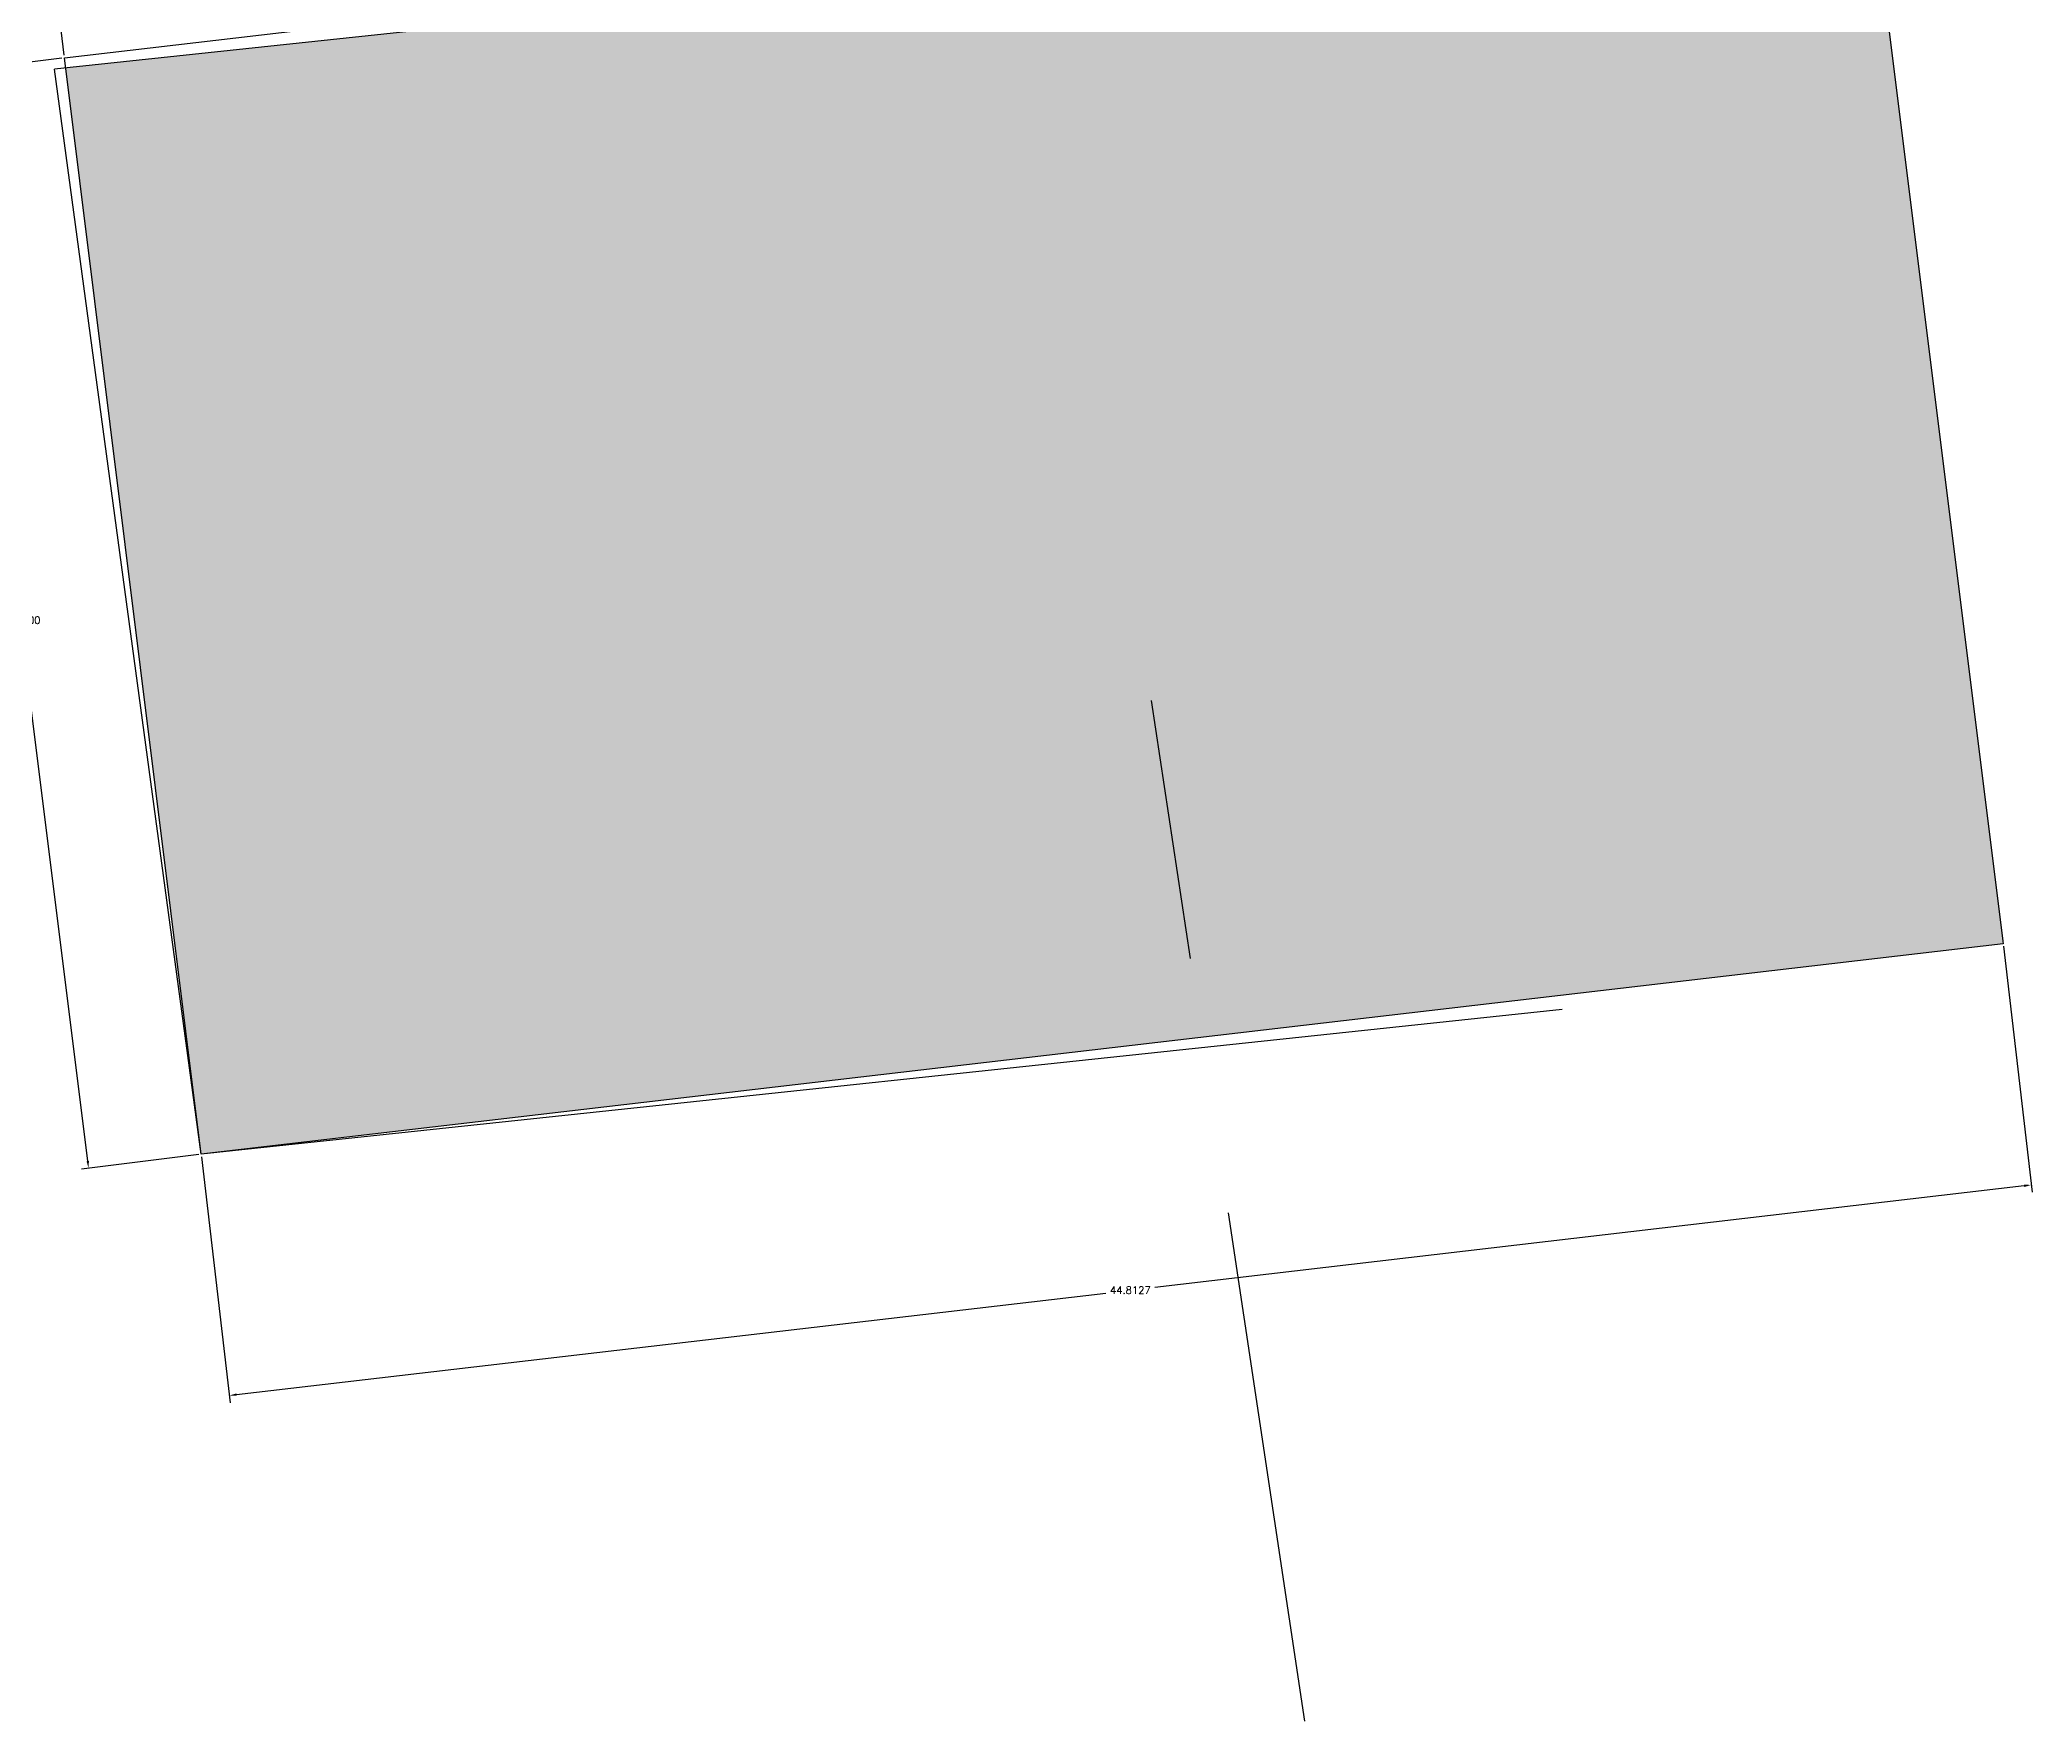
# Model space of a CAD drawing. Extents: x 24214 to 26635, y 31988 to 38688.
# Drawn here: x 25727.28 to 25776.49, y 34675.2 to 34716.74 of the extents above; entities that cross this region are included whole.
import ezdxf

# ---------------------------------------------------------------- set-up
doc = ezdxf.new("R2010")
doc.units = 0
doc.header["$MEASUREMENT"] = 0
doc.header["$PDMODE"] = 3
doc.header["$PDSIZE"] = -3
doc.linetypes.add('DASHED', pattern=[19.05, 12.7, -6.35])
doc.layers.add('Leica_3DDisto_2D', color=5, linetype='Continuous')
doc.styles.get("Standard").update_dxf_attribs({"font": 'simplex'})
doc.dimstyles.get("Standard").update_dxf_attribs({"dimtxt": 2.5, "dimasz": 1, "dimexe": 0, "dimexo": 1, "dimgap": 0, "dimtad": 0, "dimtih": 1, "dimtoh": 1, "dimdec": 4, "dimzin": 0, "dimdsep": 46, "dimtxsty": 'Standard', "dimcen": 2.5, "dimadec": 0, "dimazin": 0, "dimlim": 1, "dimtfac": 1, "dimtdec": 4, "dimtmove": 0, "dimatfit": 3, "dimfxl": 1, "dimtolj": 1, "dimtzin": 0, "dimarcsym": 0})

# ---------------------------------------------------------------- blocks, each defined once
blk = doc.blocks.new('*D353')
at = {"color": 0, "linetype": 'ByBlock', "lineweight": -2, "transparency": 33554636}
for p, q in [((25775.784, 34694.343), (25776.494, 34688.268)), ((25731.274, 34689.143), (25731.984, 34683.068)), ((25776.294, 34688.426), (25754.822, 34685.917)), ((25732.142, 34683.268), (25753.614, 34685.776))]:
    blk.add_line(p, q, dxfattribs=at)
at = {"color": 0, "transparency": 33554636}
for points in [[(25776.298, 34688.396), (25776.291, 34688.456), (25776.473, 34688.447)], [(25732.138, 34683.297), (25732.145, 34683.238), (25731.963, 34683.247)]]:
    blk.add_solid(points, dxfattribs=at)
at = {"layer": 'Defpoints', "color": 0, "transparency": 33554636}
for p in [(25775.777, 34694.405), (25731.267, 34689.205), (25731.963, 34683.247)]:
    blk.add_point(p, dxfattribs=at)
at = {"color": 0, "transparency": 33554636, "insert": (25754.218, 34685.847), "char_height": 0.18, "attachment_point": 5}
blk.add_mtext('\\A1;44.8127', dxfattribs=at)
blk = doc.blocks.new('*D354')
at = {"color": 0, "linetype": 'ByBlock', "lineweight": -2, "transparency": 33554636}
for p, q in [((25727.825, 34716.288), (25724.927, 34715.926)), ((25725.128, 34715.77), (25726.773, 34702.583)), ((25728.463, 34689.037), (25726.818, 34702.223)), ((25731.205, 34689.198), (25728.307, 34688.836))]:
    blk.add_line(p, q, dxfattribs=at)
at = {"color": 0, "transparency": 33554636}
for points in [[(25725.158, 34715.773), (25725.098, 34715.766), (25725.106, 34715.948)], [(25728.434, 34689.033), (25728.493, 34689.041), (25728.486, 34688.858)]]:
    blk.add_solid(points, dxfattribs=at)
at = {"layer": 'Defpoints', "color": 0, "transparency": 33554636}
for p in [(25727.887, 34716.295), (25725.106, 34715.948), (25731.267, 34689.205)]:
    blk.add_point(p, dxfattribs=at)
at = {"color": 0, "transparency": 33554636, "insert": (25726.796, 34702.403), "char_height": 0.18, "attachment_point": 5}
blk.add_mtext('\\A1;27.3000', dxfattribs=at)
blk = doc.blocks.new('*D355')
at = {"color": 0, "linetype": 'ByBlock', "lineweight": -2, "transparency": 33554636}
for p, q in [((25747.608, 34718.662), (25747.456, 34719.963)), ((25747.298, 34719.763), (25738.217, 34718.702)), ((25727.927, 34717.5), (25737.008, 34718.561)), ((25727.879, 34716.357), (25727.728, 34717.658))]:
    blk.add_line(p, q, dxfattribs=at)
at = {"color": 0, "transparency": 33554636}
for points in [[(25747.302, 34719.733), (25747.295, 34719.793), (25747.477, 34719.784)], [(25727.924, 34717.53), (25727.931, 34717.47), (25727.748, 34717.479)]]:
    blk.add_solid(points, dxfattribs=at)
at = {"layer": 'Defpoints', "color": 0, "transparency": 33554636}
for p in [(25747.615, 34718.6), (25727.748, 34717.479), (25727.887, 34716.295)]:
    blk.add_point(p, dxfattribs=at)
at = {"color": 0, "transparency": 33554636, "insert": (25737.613, 34718.632), "char_height": 0.18, "attachment_point": 5}
blk.add_mtext('\\A1;19.8628', dxfattribs=at)

msp = doc.modelspace()

# ---------------------------------------------------------------- hatches: boundary and pattern name
at = {"linetype": 'ByBlock', "transparency": 33554495}
h = msp.add_hatch(color=254, dxfattribs=at)
h.paths.add_polyline_path([(25702.12671, 35028.56532), (25747.61537, 34718.60017), (25757.55212, 34719.76106), (25712.07153, 35029.67115)])
h.paths.add_polyline_path([(25757.55212, 34719.76106), (25747.68162, 34718.14872), (25727.91804, 34716.04421), (25731.26671, 34689.20532), (25775.77671, 34694.40532), (25772.39671, 34721.49532)])

# ---------------------------------------------------------------- linework, layer by layer
at = {"linetype": 'DASHED', "transparency": 33554636}
msp.add_line((25758.52734, 34675.19967), (25754.74344, 34700.41737), dxfattribs=at)
at = {"linetype": 'ByBlock'}
msp.add_lwpolyline([(25727.88671, 34716.29532), (25772.39671, 34721.49532), (25775.77671, 34694.40532), (25731.26671, 34689.20532), (25727.88671, 34716.29532)], dxfattribs=at)
at = {"layer": 'Leica_3DDisto_2D'}
for p, q in [((25747.68162, 34718.14872), (25727.64671, 34716.01532)), ((25731.26671, 34689.20532), (25727.64671, 34716.01532)), ((25764.88671, 34692.78532), (25731.26671, 34689.20532))]:
    msp.add_line(p, q, dxfattribs=at)

# ---------------------------------------------------------------- dimensions: what is measured, and where the dimension line sits
at = {"linetype": 'ByBlock', "transparency": 33554636}
for p1, p2, distance, picture, middle in [((25747.61537, 34718.60017), (25727.88671, 34716.29532), -1.19189, '*D355', (25737.61273, 34718.63159)), ((25731.26671, 34689.20532), (25727.88671, 34716.29532), 2.80249, '*D354', (25726.79578, 34702.40335)), ((25775.77671, 34694.40532), (25731.26671, 34689.20532), 5.99904, '*D353', (25754.21783, 34685.84681))]:
    dim = msp.add_aligned_dim(p1=p1, p2=p2, distance=distance, dimstyle='Standard', override={"dimtxt": 0.18, "dimasz": 0.18, "dimexe": 0.18, "dimexo": 0.0625, "dimgap": 0.09, "dimcen": 0.09, "dimlim": 0, "dimtofl": 0, "dimtmove": 2}, dxfattribs=at)
    dim.commit()
    dim.dimension.update_dxf_attribs({"geometry": picture, "text_midpoint": middle})

doc.saveas('drawing.dxf')
